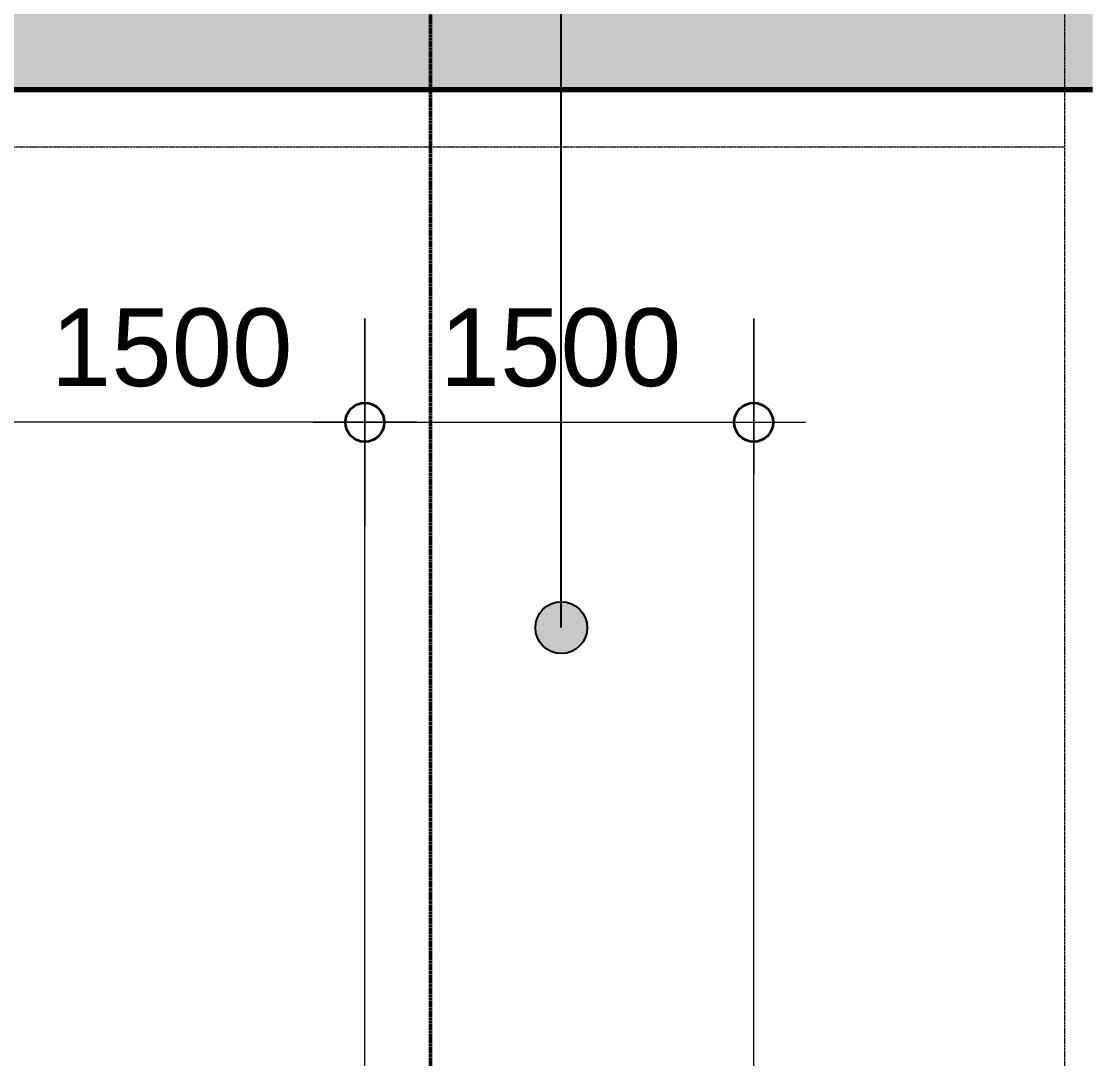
# Model space of a CAD drawing. Header units: millimetres. Extents: x -853228 to -774636, y -17776 to 22455.
# Drawn here: x -782907 to -778775, y 8680 to 12678 of the extents above; entities that cross this region are included whole.
import ezdxf

# ---------------------------------------------------------------- set-up
doc = ezdxf.new("R2010")
doc.units = ezdxf.units.MM
doc.linetypes.add('DPA_Grid _ Level 100', pattern=[10, 5.5, -1.6, 1.3, -1.6])
doc.linetypes.add('DPA_Hidden 50', pattern=[3, 2, -1])
for name, color, linetype, lineweight in [('A-ANNO-DIMS', 1, 'Continuous', 9), ('A-ANNO-DIMS-100', 1, 'Continuous', 9), ('A-DETL', 1, 'Continuous', 70), ('A-FLOR-E', 2, 'Continuous', 35), ('A-ROOM-IDEN', 3, 'Continuous', 25), ('A-WALL', 5, 'Continuous', 35), ('A-WALL-PATT', 1, 'Continuous', 35), ('G-ANNO-SECL', 3, 'Continuous', 9), ('S-GRID', 251, 'Continuous', 9)]:
    doc.layers.add(name, color=color, linetype=linetype, lineweight=lineweight)
doc.styles.add('Arial_2', font='arial.ttf', dxfattribs={"height": 300})
doc.dimstyles.new('DPA-DIM-3_0_C-C', dxfattribs={"dimscale": 304.8, "dimtxt": 306.07782, "dimasz": 0.492126, "dimexe": 0.656168, "dimexo": 0.0625, "dimgap": 0.164042, "dimtad": 1, "dimdec": 0, "dimzin": 0, "dimdsep": 46, "dimtxsty": 'Arial_2', "dimblk1": 'DOTBLANK', "dimblk2": 'DOTBLANK', "dimsah": 1, "dimcen": 0.09, "dimdle": 0.656168, "dimadec": 8, "dimazin": 0, "dimtfac": 1, "dimtdec": 4, "dimtix": 1, "dimtmove": 0, "dimatfit": 3, "dimfxl": 1.312336, "dimfxlon": 1, "dimtvp": 1, "dimtolj": 1, "dimtzin": 0, "dimarcsym": 2})

# ---------------------------------------------------------------- blocks, each defined once
blk = doc.blocks.new('DIMBLOCK26-4281-01 ENLARGED LOWER PLATFORM LEVEL - REFLECTED CEILING PLAN - SHEET 2')
at = {"layer": 'A-ANNO-DIMS-100'}
for p, q in [((-781582.4, 11532.6), (-781582.4, 10932.6)), ((-781582.4, 11132.6), (-781582.4, 11532.6)), ((-780082.4, 11532.6), (-780082.4, 10932.6)), ((-780082.4, 11132.6), (-780082.4, 11532.6)), ((-781782.4, 11132.6), (-779882.4, 11132.6))]:
    blk.add_line(p, q, dxfattribs=at)
at = {"layer": 'A-ANNO-DIMS-100', "lineweight": 35}
for centre in [(-781582.4, 11132.6), (-780082.4, 11132.6)]:
    blk.add_circle(centre, 75, dxfattribs=at)
at = {"layer": 'A-ANNO-DIMS-100', "color": 0, "insert": (-781293.8, 11572), "char_height": 300, "width": 1107.531, "attachment_point": 1, "line_spacing_factor": 0.941778, "style": 'Arial_2'}
blk.add_mtext('1500', dxfattribs=at)
blk = doc.blocks.new('_DotBlank')
at = {"color": 0, "linetype": 'ByBlock', "lineweight": -2}
blk.add_line((-0.5, 0), (-1, 0), dxfattribs=at)
blk.add_circle((0, 0), 0.5, dxfattribs=at)
blk = doc.blocks.new('DIMBLOCK27-4281-01 ENLARGED LOWER PLATFORM LEVEL - REFLECTED CEILING PLAN - SHEET 2')
at = {"layer": 'A-ANNO-DIMS-100'}
for p, q in [((-783082.4, 10732.6), (-783082.4, 11332.6)), ((-781582.4, 10732.6), (-781582.4, 11332.6)), ((-781382.4, 11132.6), (-783082.4, 11132.6)), ((-783082.4, 11132.6), (-783082.4, 10732.6)), ((-781582.4, 11132.6), (-781582.4, 10732.6))]:
    blk.add_line(p, q, dxfattribs=at)
at = {"layer": 'A-ANNO-DIMS-100', "lineweight": 35}
for centre in [(-783082.4, 11132.6), (-781582.4, 11132.6)]:
    blk.add_circle(centre, 75, dxfattribs=at)
at = {"layer": 'A-ANNO-DIMS-100', "color": 0, "insert": (-782793.8, 11572), "char_height": 300, "width": 1107.531, "attachment_point": 1, "line_spacing_factor": 0.941778, "style": 'Arial_2'}
blk.add_mtext('1500', dxfattribs=at)

msp = doc.modelspace()

# ---------------------------------------------------------------- hatches: boundary and pattern name
at = {"layer": 'A-ROOM-IDEN'}
h = msp.add_hatch(color=256, dxfattribs=at)
edge = h.paths.add_edge_path()
edge.add_arc((-780824.7, 10340.9), 100, 0, 360)
at = {"layer": 'A-WALL-PATT', "lineweight": 9}
h = msp.add_hatch(dxfattribs=at)
h.set_pattern_fill('FP_1', color=256, style=0, pattern_type=2)
h.set_pattern_definition([(50, (0, 0), (728.7365, -63.75582), [76.2, -838.2]), (355, (0, 0), (-140.9716, 764.2276), [60.96, -670.56]), (100.451, (60.7, -5.3), (587.77, 700.46675), [64.76, -712.36]), (46.184, (0, 203.2), (1084.3162, -168.171), [114.3, -1257.3]), (96.636, (90.4, 189.2), (949.6099, 989.7098), [97.14, -1068.54]), (351.184, (0, 203.2), (949.6206, 989.7012), [91.44, -1005.84]), (21, (101.6, 152.4), (606.45787, -409.06057), [76.2, -838.2]), (326, (101.6, 152.4), (247.20834, 736.7529), [60.96, -670.56]), (71.451, (152.14, 118.3), (853.66825, 327.6855), [64.76, -712.36]), (37.5, (0, 0), (12.35469, 338.22012), [33.528, -628.904, 33.528, -647.192, -673.1]), (37.5, (0, 0), (12.35469, 338.22012), [-1343.152, 33.528, -639.572]), (7.5, (0, 0), (267.27887, 400.72213), [33.528, -354.584, 33.528, -613.664, -256.54]), (7.5, (0, 0), (267.27887, 400.72213), [-1035.304, 33.528, -223.012]), (327.5, (-226.57, 0), (542.36333, -22.915345), [33.528, -220.472, 33.528, -758.952, -1051.56]), (327.5, (-226.57, 0), (542.36333, -22.915345), [-1046.48, 33.528, -1018.032]), (317.5, (-328.17, 0), (592.51696, 101.7071), [33.528, -296.672, 33.528, -492.76, -746.76]), (317.5, (-328.17, 0), (592.51696, 101.7071), [-856.488, 33.528, -713.232])])
h.paths.add_polyline_path([(-778775, 12414), (-778775, 13914), (-848907.4, 13914), (-848907.4, 12414), (-785882.4, 12414)])

# ---------------------------------------------------------------- linework, layer by layer
at = {"layer": 'A-DETL', "color": 55, "linetype": 'DPA_Hidden 50', "lineweight": 9}
for p, q in [((-781582.4, 4774), (-781582.4, 11496.4)), ((-780082.4, 4774), (-780082.4, 11496.4))]:
    msp.add_line(p, q, dxfattribs=at)
at = {"layer": 'A-FLOR-E'}
for p, q in [((-848907.4, 12414), (-778775, 12414)), ((-778775, 12414), (-848907.4, 12414)), ((-848907.4, 12414), (-778775, 12414)), ((-778775, 12414), (-848907.4, 12414))]:
    msp.add_line(p, q, dxfattribs=at)
at = {"layer": 'A-ROOM-IDEN'}
msp.add_line((-780824.7, 10340.9), (-780824.7, 16394.9), dxfattribs=at)
msp.add_circle((-780824.7, 10340.9), 100, dxfattribs=at)
at = {"layer": 'A-WALL', "color": 7, "lineweight": 70}
msp.add_line((-778775, 12414), (-785882.4, 12414), dxfattribs=at)
at = {"layer": 'G-ANNO-SECL', "linetype": 'DPA_Grid _ Level 100', "lineweight": 50}
msp.add_line((-781329.4, 20644), (-781329.4, -16698.9), dxfattribs=at)
at = {"layer": 'S-GRID', "linetype": 'DPA_Grid _ Level 100'}
for p, q in [((-778882.4, -17775.6), (-778882.4, 20540.3)), ((-778882.4, 12194), (-851892.1, 12194))]:
    msp.add_line(p, q, dxfattribs=at)

# ---------------------------------------------------------------- dimensions: what is measured, and where the dimension line sits
at = {"layer": 'A-ANNO-DIMS'}
for base, p1, p2, picture, middle in [((-783082.4, 11132.6), (-781582.4, 10732.6), (-783082.4, 10732.6), 'DIMBLOCK27-4281-01 ENLARGED LOWER PLATFORM LEVEL - REFLECTED CEILING PLAN - SHEET 2', (-782332.4, 11335.7)), ((-780082.4, 11132.6), (-781582.4, 11532.6), (-780082.4, 11532.6), 'DIMBLOCK26-4281-01 ENLARGED LOWER PLATFORM LEVEL - REFLECTED CEILING PLAN - SHEET 2', (-780832.4, 11335.7))]:
    dim = msp.add_linear_dim(base=base, p1=p1, p2=p2, dimstyle='DPA-DIM-3_0_C-C', override={"dimpost": '<>', "dimfxl": 1500}, dxfattribs=at)
    dim.commit()
    dim.dimension.update_dxf_attribs({"geometry": picture, "text_midpoint": middle})

doc.saveas('drawing.dxf')
